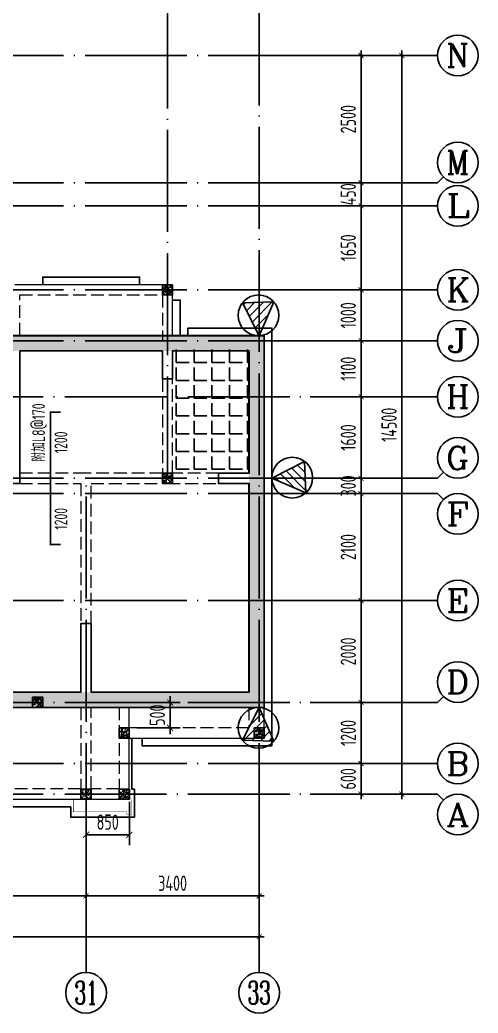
# Model space of a CAD drawing. Extents: x 826826 to 1642106, y -156213 to 399140.
# Drawn here: x 1329861 to 1338861, y 322702 to 342202 of the extents above; entities that cross this region are included whole.
import ezdxf
from ezdxf.enums import TextEntityAlignment as Align

# ---------------------------------------------------------------- set-up
doc = ezdxf.new("R2010")
doc.units = 0
doc.header["$LTSCALE"] = 1000
doc.linetypes.add('DASH', pattern=[0.35, 0.25, -0.1])
doc.linetypes.add('DOTE', pattern=[2.42, 2, -0.2, 0.02, -0.2])
doc.layers.get('0').update_dxf_attribs({"linetype": 'CONTINUOUS'})
doc.layers.get('DEFPOINTS').update_dxf_attribs({"linetype": 'CONTINUOUS'})
for name, color, linetype in [('A-AXIS', 1, 'CONTINUOUS'), ('A-DOTE', 10, 'DOTE'), ('AXIS_TEXT', 4, 'CONTINUOUS'), ('HATCH', 8, 'CONTINUOUS'), ('ROOF', 183, 'CONTINUOUS'), ('S-B板填充', 251, 'CONTINUOUS'), ('S-B板配筋', 6, 'CONTINUOUS'), ('S-B板配筋号', 7, 'CONTINUOUS'), ('S-L主梁线', 4, 'DASH'), ('S-Q墙实线', 6, 'CONTINUOUS'), ('S-Q墙标注', 3, 'CONTINUOUS'), ('S-X详图标注', 3, 'CONTINUOUS'), ('S-Y一般标注', 3, 'CONTINUOUS'), ('S-构造柱', 212, 'CONTINUOUS'), ('看线', 251, 'CONTINUOUS')]:
    doc.layers.add(name, color=color, linetype=linetype)
doc.styles.add('_TCH_AXIS', font='COMPLEX', dxfattribs={"bigfont": 'GBCBIG'})
doc.styles.add('COMPLEX', font='COMPLEX')
doc.styles.add('TSSD_DIMENSION', font='Tssdeng.shx', dxfattribs={"width": 0.7, "bigfont": 'tssdchn.shx'})
doc.styles.add('TSSD_REIN', font='tssdeng.shx', dxfattribs={"width": 0.7, "height": 300, "bigfont": 'tssdchn.shx'})
doc.styles.add('结构文字', font='zstxt.shx', dxfattribs={"width": 0.7, "bigfont": 'zshz.shx'})
doc.dimstyles.new('STRUCK', dxfattribs={"dimtxt": 400, "dimasz": 121, "dimexe": 200, "dimexo": 150, "dimgap": 115, "dimtad": 1, "dimdec": 0, "dimdsep": 46, "dimtxsty": '结构文字', "dimblk": 'ARCHTICK', "dimcen": 400, "dimclrd": 3, "dimclre": 3, "dimclrt": 7, "dimadec": 0, "dimazin": 0, "dimtfac": 1, "dimtdec": 0, "dimtix": 1, "dimtmove": 2, "dimatfit": 3, "dimldrblk": '_DIMX', "dimfxl": 0, "dimtolj": 1, "dimtzin": 0, "dimarcsym": 0})
doc.dimstyles.new('TSSD_100_100$0', dxfattribs={"dimtxt": 300, "dimasz": 80, "dimexe": 100, "dimexo": 250, "dimgap": 100, "dimtad": 1, "dimdec": 0, "dimzin": 0, "dimdsep": 46, "dimtxsty": 'TSSD_DIMENSION', "dimblk": 'ARCHTICK', "dimcen": 0, "dimdle": 100, "dimclrd": 3, "dimclre": 3, "dimclrt": 7, "dimadec": 0, "dimazin": 0, "dimtfac": 1, "dimtdec": 0, "dimtix": 1, "dimtmove": 2, "dimatfit": 3, "dimldrblk": 'ARCHTICK', "dimfxl": 0, "dimtolj": 1, "dimtzin": 0, "dimarcsym": 0})

# ---------------------------------------------------------------- blocks, each defined once
blk = doc.blocks.new('_ArchTick')
at = {"color": 0, "linetype": 'ByBlock', "const_width": 0.15}
blk.add_lwpolyline([(-0.5, -0.5), (0.5, 0.5)], dxfattribs=at)
blk = doc.blocks.new('*D78')
at = {"layer": 'DEFPOINTS', "color": 0}
for p in [(786121, 333282), (789521, 333282), (789521, 332282)]:
    blk.add_point(p, dxfattribs=at)
at = {"layer": 'S-Y一般标注', "color": 0, "lineweight": -2}
for p, q in [((786121, 333032), (786121, 332182)), ((789521, 333032), (789521, 332182)), ((786021, 332282), (789621, 332282))]:
    blk.add_line(p, q, dxfattribs=at)
at = {"layer": 'S-Y一般标注', "color": 0, "lineweight": -2, "xscale": 100, "yscale": 100, "zscale": 100, "rotation": 180}
blk.add_blockref('_ArchTick', (786121, 332282), dxfattribs=at)
at = {"layer": 'S-Y一般标注', "color": 0, "lineweight": -2, "xscale": 100, "yscale": 100, "zscale": 100}
blk.add_blockref('_ArchTick', (789521, 332282), dxfattribs=at)
at = {"layer": 'S-Y一般标注', "color": 7, "insert": (787821, 332532), "char_height": 300, "attachment_point": 5, "style": 'TSSD_DIMENSION'}
blk.add_mtext('\\A1;3400', dxfattribs=at)
blk = doc.blocks.new('*D79')
at = {"layer": 'DEFPOINTS', "color": 0}
for p in [(780421, 333282), (786121, 333282), (786121, 332282)]:
    blk.add_point(p, dxfattribs=at)
at = {"layer": 'S-Y一般标注', "color": 0, "lineweight": -2}
for p, q in [((780421, 333032), (780421, 332182)), ((786121, 333032), (786121, 332182)), ((780321, 332282), (786221, 332282))]:
    blk.add_line(p, q, dxfattribs=at)
at = {"layer": 'S-Y一般标注', "color": 0, "lineweight": -2, "xscale": 100, "yscale": 100, "zscale": 100, "rotation": 180}
blk.add_blockref('_ArchTick', (780421, 332282), dxfattribs=at)
at = {"layer": 'S-Y一般标注', "color": 0, "lineweight": -2, "xscale": 100, "yscale": 100, "zscale": 100}
blk.add_blockref('_ArchTick', (786121, 332282), dxfattribs=at)
at = {"layer": 'S-Y一般标注', "color": 7, "insert": (783271, 332532), "char_height": 300, "attachment_point": 5, "style": 'TSSD_DIMENSION'}
blk.add_mtext('\\A1;5700', dxfattribs=at)
blk = doc.blocks.new('*D84')
at = {"layer": 'DEFPOINTS', "color": 0}
for p in [(790521, 334882), (791521, 334882), (790521, 334282)]:
    blk.add_point(p, dxfattribs=at)
at = {"layer": 'S-Y一般标注', "color": 0, "lineweight": -2}
for p, q in [((790771, 334882), (791621, 334882)), ((791521, 334882), (791521, 334982)), ((791521, 334282), (791521, 334882)), ((790771, 334282), (791621, 334282)), ((791521, 334282), (791521, 334182))]:
    blk.add_line(p, q, dxfattribs=at)
at = {"layer": 'S-Y一般标注', "color": 0, "lineweight": -2, "xscale": 100, "yscale": 100, "zscale": 100}
for p, rotation in [((791521, 334882), 270), ((791521, 334282), 90)]:
    blk.add_blockref('_ArchTick', p, dxfattribs=dict(at, rotation=rotation))
at = {"layer": 'S-Y一般标注', "color": 7, "insert": (791271, 334582), "char_height": 300, "attachment_point": 5, "rotation": 90, "style": 'TSSD_DIMENSION'}
blk.add_mtext('\\A1;600', dxfattribs=at)
blk = doc.blocks.new('*D85')
at = {"layer": 'DEFPOINTS', "color": 0}
for p in [(790521, 336082), (791521, 336082), (790521, 334882)]:
    blk.add_point(p, dxfattribs=at)
at = {"layer": 'S-Y一般标注', "color": 0, "lineweight": -2}
for p, q in [((791521, 334782), (791521, 336182)), ((790771, 336082), (791621, 336082)), ((790771, 334882), (791621, 334882))]:
    blk.add_line(p, q, dxfattribs=at)
at = {"layer": 'S-Y一般标注', "color": 0, "lineweight": -2, "xscale": 100, "yscale": 100, "zscale": 100}
for p, rotation in [((791521, 336082), 90), ((791521, 334882), 270)]:
    blk.add_blockref('_ArchTick', p, dxfattribs=dict(at, rotation=rotation))
at = {"layer": 'S-Y一般标注', "color": 7, "insert": (791271, 335482), "char_height": 300, "attachment_point": 5, "rotation": 90, "style": 'TSSD_DIMENSION'}
blk.add_mtext('\\A1;1200', dxfattribs=at)
blk = doc.blocks.new('*D86')
at = {"layer": 'DEFPOINTS', "color": 0}
for p in [(790521, 338082), (791521, 338082), (790521, 336082)]:
    blk.add_point(p, dxfattribs=at)
at = {"layer": 'S-Y一般标注', "color": 0, "lineweight": -2}
for p, q in [((791521, 335982), (791521, 338182)), ((790771, 338082), (791621, 338082)), ((790771, 336082), (791621, 336082))]:
    blk.add_line(p, q, dxfattribs=at)
at = {"layer": 'S-Y一般标注', "color": 0, "lineweight": -2, "xscale": 100, "yscale": 100, "zscale": 100}
for p, rotation in [((791521, 338082), 90), ((791521, 336082), 270)]:
    blk.add_blockref('_ArchTick', p, dxfattribs=dict(at, rotation=rotation))
at = {"layer": 'S-Y一般标注', "color": 7, "insert": (791271, 337082), "char_height": 300, "attachment_point": 5, "rotation": 90, "style": 'TSSD_DIMENSION'}
blk.add_mtext('\\A1;2000', dxfattribs=at)
blk = doc.blocks.new('*D87')
at = {"layer": 'DEFPOINTS', "color": 0}
for p in [(790521, 340182), (791521, 340182), (790521, 338082)]:
    blk.add_point(p, dxfattribs=at)
at = {"layer": 'S-Y一般标注', "color": 0, "lineweight": -2}
for p, q in [((791521, 337982), (791521, 340282)), ((790771, 340182), (791621, 340182)), ((790771, 338082), (791621, 338082))]:
    blk.add_line(p, q, dxfattribs=at)
at = {"layer": 'S-Y一般标注', "color": 0, "lineweight": -2, "xscale": 100, "yscale": 100, "zscale": 100}
for p, rotation in [((791521, 340182), 90), ((791521, 338082), 270)]:
    blk.add_blockref('_ArchTick', p, dxfattribs=dict(at, rotation=rotation))
at = {"layer": 'S-Y一般标注', "color": 7, "insert": (791271, 339132), "char_height": 300, "attachment_point": 5, "rotation": 90, "style": 'TSSD_DIMENSION'}
blk.add_mtext('\\A1;2100', dxfattribs=at)
blk = doc.blocks.new('*D88')
at = {"layer": 'DEFPOINTS', "color": 0}
for p in [(790521, 340482), (791521, 340482), (790521, 340182)]:
    blk.add_point(p, dxfattribs=at)
at = {"layer": 'S-Y一般标注', "color": 0, "lineweight": -2}
for p, q in [((790771, 340482), (791621, 340482)), ((791521, 340482), (791521, 340582)), ((791521, 340182), (791521, 340482)), ((790771, 340182), (791621, 340182)), ((791521, 340182), (791521, 340082))]:
    blk.add_line(p, q, dxfattribs=at)
at = {"layer": 'S-Y一般标注', "color": 0, "lineweight": -2, "xscale": 100, "yscale": 100, "zscale": 100}
for p, rotation in [((791521, 340482), 270), ((791521, 340182), 90)]:
    blk.add_blockref('_ArchTick', p, dxfattribs=dict(at, rotation=rotation))
at = {"layer": 'S-Y一般标注', "color": 7, "insert": (791271, 340332), "char_height": 300, "attachment_point": 5, "rotation": 90, "style": 'TSSD_DIMENSION'}
blk.add_mtext('\\A1;300', dxfattribs=at)
blk = doc.blocks.new('*D89')
at = {"layer": 'DEFPOINTS', "color": 0}
for p in [(790521, 342082), (791521, 342082), (790521, 340482)]:
    blk.add_point(p, dxfattribs=at)
at = {"layer": 'S-Y一般标注', "color": 0, "lineweight": -2}
for p, q in [((790771, 342082), (791621, 342082)), ((791521, 340382), (791521, 342182)), ((790771, 340482), (791621, 340482))]:
    blk.add_line(p, q, dxfattribs=at)
at = {"layer": 'S-Y一般标注', "color": 0, "lineweight": -2, "xscale": 100, "yscale": 100, "zscale": 100}
for p, rotation in [((791521, 342082), 90), ((791521, 340482), 270)]:
    blk.add_blockref('_ArchTick', p, dxfattribs=dict(at, rotation=rotation))
at = {"layer": 'S-Y一般标注', "color": 7, "insert": (791271, 341282), "char_height": 300, "attachment_point": 5, "rotation": 90, "style": 'TSSD_DIMENSION'}
blk.add_mtext('\\A1;1600', dxfattribs=at)
blk = doc.blocks.new('*D90')
at = {"layer": 'DEFPOINTS', "color": 0}
for p in [(790521, 343182), (791521, 343182), (790521, 342082)]:
    blk.add_point(p, dxfattribs=at)
at = {"layer": 'S-Y一般标注', "color": 0, "lineweight": -2}
for p, q in [((791521, 341982), (791521, 343282)), ((790771, 343182), (791621, 343182)), ((790771, 342082), (791621, 342082))]:
    blk.add_line(p, q, dxfattribs=at)
at = {"layer": 'S-Y一般标注', "color": 0, "lineweight": -2, "xscale": 100, "yscale": 100, "zscale": 100}
for p, rotation in [((791521, 343182), 90), ((791521, 342082), 270)]:
    blk.add_blockref('_ArchTick', p, dxfattribs=dict(at, rotation=rotation))
at = {"layer": 'S-Y一般标注', "color": 7, "insert": (791271, 342632), "char_height": 300, "attachment_point": 5, "rotation": 90, "style": 'TSSD_DIMENSION'}
blk.add_mtext('\\A1;1100', dxfattribs=at)
blk = doc.blocks.new('*D91')
at = {"layer": 'DEFPOINTS', "color": 0}
for p in [(790521, 344182), (791521, 344182), (790521, 343182)]:
    blk.add_point(p, dxfattribs=at)
at = {"layer": 'S-Y一般标注', "color": 0, "lineweight": -2}
for p, q in [((790771, 344182), (791621, 344182)), ((791521, 343082), (791521, 344282)), ((790771, 343182), (791621, 343182))]:
    blk.add_line(p, q, dxfattribs=at)
at = {"layer": 'S-Y一般标注', "color": 0, "lineweight": -2, "xscale": 100, "yscale": 100, "zscale": 100}
for p, rotation in [((791521, 344182), 90), ((791521, 343182), 270)]:
    blk.add_blockref('_ArchTick', p, dxfattribs=dict(at, rotation=rotation))
at = {"layer": 'S-Y一般标注', "color": 7, "insert": (791271, 343682), "char_height": 300, "attachment_point": 5, "rotation": 90, "style": 'TSSD_DIMENSION'}
blk.add_mtext('\\A1;1000', dxfattribs=at)
blk = doc.blocks.new('*D92')
at = {"layer": 'DEFPOINTS', "color": 0}
for p in [(790521, 345832), (791521, 345832), (790521, 344182)]:
    blk.add_point(p, dxfattribs=at)
at = {"layer": 'S-Y一般标注', "color": 0, "lineweight": -2}
for p, q in [((791521, 344082), (791521, 345932)), ((790771, 345832), (791621, 345832)), ((790771, 344182), (791621, 344182))]:
    blk.add_line(p, q, dxfattribs=at)
at = {"layer": 'S-Y一般标注', "color": 0, "lineweight": -2, "xscale": 100, "yscale": 100, "zscale": 100}
for p, rotation in [((791521, 345832), 90), ((791521, 344182), 270)]:
    blk.add_blockref('_ArchTick', p, dxfattribs=dict(at, rotation=rotation))
at = {"layer": 'S-Y一般标注', "color": 7, "insert": (791271, 345007), "char_height": 300, "attachment_point": 5, "rotation": 90, "style": 'TSSD_DIMENSION'}
blk.add_mtext('\\A1;1650', dxfattribs=at)
blk = doc.blocks.new('*D93')
at = {"layer": 'DEFPOINTS', "color": 0}
for p in [(790521, 346282), (791521, 346282), (790521, 345832)]:
    blk.add_point(p, dxfattribs=at)
at = {"layer": 'S-Y一般标注', "color": 0, "lineweight": -2}
for p, q in [((791521, 346282), (791521, 346382)), ((790771, 346282), (791621, 346282)), ((791521, 345832), (791521, 346282)), ((790771, 345832), (791621, 345832)), ((791521, 345832), (791521, 345732))]:
    blk.add_line(p, q, dxfattribs=at)
at = {"layer": 'S-Y一般标注', "color": 0, "lineweight": -2, "xscale": 100, "yscale": 100, "zscale": 100}
for p, rotation in [((791521, 346282), 270), ((791521, 345832), 90)]:
    blk.add_blockref('_ArchTick', p, dxfattribs=dict(at, rotation=rotation))
at = {"layer": 'S-Y一般标注', "color": 7, "insert": (791271, 346057), "char_height": 300, "attachment_point": 5, "rotation": 90, "style": 'TSSD_DIMENSION'}
blk.add_mtext('\\A1;450', dxfattribs=at)
blk = doc.blocks.new('*D94')
at = {"layer": 'DEFPOINTS', "color": 0}
for p in [(790521, 348782), (791521, 348782), (790521, 346282)]:
    blk.add_point(p, dxfattribs=at)
at = {"layer": 'S-Y一般标注', "color": 0, "lineweight": -2}
for p, q in [((791521, 346182), (791521, 348882)), ((790771, 348782), (791621, 348782)), ((790771, 346282), (791621, 346282))]:
    blk.add_line(p, q, dxfattribs=at)
at = {"layer": 'S-Y一般标注', "color": 0, "lineweight": -2, "xscale": 100, "yscale": 100, "zscale": 100}
for p, rotation in [((791521, 348782), 90), ((791521, 346282), 270)]:
    blk.add_blockref('_ArchTick', p, dxfattribs=dict(at, rotation=rotation))
at = {"layer": 'S-Y一般标注', "color": 7, "insert": (791271, 347532), "char_height": 300, "attachment_point": 5, "rotation": 90, "style": 'TSSD_DIMENSION'}
blk.add_mtext('\\A1;2500', dxfattribs=at)
blk = doc.blocks.new('*D95')
at = {"layer": 'DEFPOINTS', "color": 0}
for p in [(790521, 348782), (792321, 348782), (790521, 334282)]:
    blk.add_point(p, dxfattribs=at)
at = {"layer": 'S-Y一般标注', "color": 0, "lineweight": -2}
for p, q in [((792321, 334182), (792321, 348882)), ((790771, 348782), (792421, 348782)), ((790771, 334282), (792421, 334282))]:
    blk.add_line(p, q, dxfattribs=at)
at = {"layer": 'S-Y一般标注', "color": 0, "lineweight": -2, "xscale": 100, "yscale": 100, "zscale": 100}
for p, rotation in [((792321, 348782), 90), ((792321, 334282), 270)]:
    blk.add_blockref('_ArchTick', p, dxfattribs=dict(at, rotation=rotation))
at = {"layer": 'S-Y一般标注', "color": 7, "insert": (792071, 341532), "char_height": 300, "attachment_point": 5, "rotation": 90, "style": 'TSSD_DIMENSION'}
blk.add_mtext('\\A1;14500', dxfattribs=at)
blk = doc.blocks.new('*D66')
at = {"layer": 'DEFPOINTS', "color": 0}
for p in [(740721, 333282), (789521, 333282), (789521, 331482)]:
    blk.add_point(p, dxfattribs=at)
at = {"layer": 'S-Y一般标注', "color": 0, "lineweight": -2}
for p, q in [((740721, 333032), (740721, 331382)), ((789521, 333032), (789521, 331382)), ((740621, 331482), (789621, 331482))]:
    blk.add_line(p, q, dxfattribs=at)
at = {"layer": 'S-Y一般标注', "color": 0, "lineweight": -2, "xscale": 100, "yscale": 100, "zscale": 100, "rotation": 180}
blk.add_blockref('_ArchTick', (740721, 331482), dxfattribs=at)
at = {"layer": 'S-Y一般标注', "color": 0, "lineweight": -2, "xscale": 100, "yscale": 100, "zscale": 100}
blk.add_blockref('_ArchTick', (789521, 331482), dxfattribs=at)
at = {"layer": 'S-Y一般标注', "color": 7, "insert": (765121, 331732), "char_height": 300, "attachment_point": 5, "style": 'TSSD_DIMENSION'}
blk.add_mtext('\\A1;48800', dxfattribs=at)
blk = doc.blocks.new('_AXISO')
blk.add_circle((0, 0), 0.5)
at = {"layer": 'AXIS_TEXT', "style": 'COMPLEX', "width": 1.041667}
blk.add_attdef('A', text='', height=0.56, dxfattribs=at).set_placement((-0.25, -0.28), (0.25, -0.28), align=Align.FIT)
blk = doc.blocks.new('20210801.20074634')
at = {"layer": 'S-B板填充'}
h = blk.add_hatch(dxfattribs=at)
h.set_pattern_fill('ANGLE', color=252, scale=50, style=0)
h.set_pattern_definition([(0, (144433.96, -145443.87), (0, 349.25), [254, -95.25]), (90, (144433.96, -145443.87), (-349.25, 2e-14), [254, -95.25])])
edge = h.paths.add_edge_path()
edge.add_line((46900, 200), (46900, 2800))
edge.add_line((46900, 2800), (48400, 2800))
edge.add_line((48400, 2800), (48400, 300))
edge.add_line((48400, 300), (46899, 300))
blk = doc.blocks.new('20210802.04404787')
at = {"color": 30, "const_width": 8}
blk.add_lwpolyline([(46550, 500), (46550, 200), (46450, 200), (46450, 250), (45400, 250), (45400, 500)], dxfattribs=at)
at = {"layer": '看线', "color": 202, "ltscale": 0.5}
for points in [[(46700, 10600), (46700, 10750), (44800, 10750), (44800, 10600)], [(47500, 9600), (47500, 10300), (47350, 10300)], [(46550, 1700), (46550, 700)], [(45350, 350), (40900, 350)]]:
    blk.add_lwpolyline(points, dxfattribs=at)
at = {"layer": '看线', "color": 201}
for points in [[(46750, 1700), (46750, 1550), (49300, 1550), (49300, 9750), (47650, 9750), (47650, 9600)], [(46550, 700), (46600, 700), (46600, 150), (45350, 150), (45350, 350)]]:
    blk.add_lwpolyline(points, dxfattribs=at)
blk = doc.blocks.new('20210809.11542102')
at = {"layer": 'S-L主梁线', "linetype": 'ByBlock', "lineweight": 18}
for p, q in [((-1410969, -105484), (-1414068, -105484)), ((-1410968, -106484), (-1410969, -105484)), ((-1411818, -115584), (-1411818, -113784)), ((-1409168, -114384), (-1409168, -113784)), ((-1411818, -114384), (-1409168, -114384)), ((-1431118, -115584), (-1411818, -115584))]:
    blk.add_line(p, q, dxfattribs=at)
at = {"layer": 'S-L主梁线', "linetype": 'DASH', "lineweight": 18}
for p, q in [((-1413968, -106484), (-1413968, -105684)), ((-1413968, -105684), (-1411169, -105684)), ((-1411169, -105684), (-1411168, -106584)), ((-1411168, -107334), (-1411169, -109184)), ((-1410969, -109184), (-1410968, -107334)), ((-1412668, -109184), (-1413968, -109184)), ((-1411169, -109184), (-1412668, -109184)), ((-1410068, -109184), (-1410969, -109184)), ((-1413968, -109384), (-1412768, -109384)), ((-1412768, -109384), (-1412768, -112134)), ((-1412568, -112134), (-1412568, -109384)), ((-1412568, -109384), (-1411069, -109384)), ((-1411069, -109384), (-1410068, -109384)), ((-1412768, -113784), (-1412768, -115384)), ((-1412568, -115384), (-1412568, -113784)), ((-1412018, -113784), (-1412018, -115384)), ((-1409468, -113784), (-1409468, -114184)), ((-1409468, -114184), (-1411818, -114184)), ((-1412768, -115384), (-1418268, -115384)), ((-1412018, -115384), (-1412568, -115384))]:
    blk.add_line(p, q, dxfattribs=at)
at = {"layer": 'S-Q墙实线'}
for points in [[(-1442868, -106484), (-1424468, -106484), (-1424468, -107584), (-1422968, -107584), (-1422968, -105534), (-1423768, -105534), (-1423768, -105334), (-1422968, -105334), (-1422968, -105134), (-1419966, -105134), (-1419966, -105334), (-1419168, -105334), (-1419168, -105534), (-1419966, -105534), (-1419966, -107584), (-1418468, -107584), (-1418468, -106484), (-1409168, -106484), (-1409168, -113784), (-1418268, -113784), (-1418268, -114984), (-1424668, -114984), (-1424668, -113784), (-1430168, -113784)], [(-1414168, -109384), (-1413968, -109384), (-1413968, -106784), (-1411168, -106784), (-1411168, -107334), (-1410968, -107334), (-1410968, -106784), (-1409468, -106784), (-1409468, -109184), (-1410068, -109184), (-1410068, -109384), (-1409468, -109384), (-1409468, -113484), (-1412568, -113484), (-1412568, -112134), (-1412768, -112134), (-1412768, -113484), (-1418268, -113484)]]:
    blk.add_lwpolyline(points, dxfattribs=at)
blk = doc.blocks.new('20210730.02141516')
at = {"layer": 'S-构造柱'}
h = blk.add_hatch(dxfattribs=at)
h.set_pattern_fill('ARMORED', color=256, scale=15, angle=-90, style=0)
h.set_pattern_definition([(320, (-154189.41, 3278673.45), (-9.4128202, -107.5890274), [11.25, -123.75]), (265, (-154189.41, 3278673.45), (112.82882, 20.8127), [9, -99]), (10.4514, (-154190.19, 3278664.49), (103.4159313, -86.7764073), [9.5610285, -105.1713168]), (316.1842, (-154159.41, 3278673.45), (-24.827852, -160.0861573), [16.875, -185.625]), (6.6356, (-154161.48, 3278660.11), (146.117681, -140.199406), [14.341543, -157.75695]), (261.1842, (-154159.41, 3278673.45), (146.11779, -140.199292), [13.5, -148.5]), (291, (-154166.91, 3278658.45), (-60.3928336, -89.5360578), [11.25, -123.75]), (236, (-154166.91, 3278658.45), (108.7725068, -36.4972998), [9, -99]), (341.4514, (-154171.94, 3278650.99), (48.3795745, -126.0333943), [9.5610285, -105.1713168]), (307.5, (-154189.41, 3278673.454), (49.93407807, -1.8239783), [0, -97.8, 0, -100.5, 0, -99.375]), (277.5, (-154189.41, 3278673.454), (59.1617568, -39.4604306), [0, -57.3, 0, -95.55, 0, -37.875]), (237.5, (-154189.41, 3278706.904), (-3.38323076, -80.07336543), [0, -37.5, 0, -117, 0, -155.25]), (227.5, (-154189.41, 3278721.904), (15.0157473, -87.4779254), [0, -48.75, 0, -77.7, 0, -110.25]), (315, (-154189.41, 3278673.454), (53.0330086, 53.0330086), [])])
h.paths.add_polyline_path([(200, 200), (200, 0), (0, 0), (0, 200)])
blk.add_lwpolyline([(200, 200), (200, 0), (0, 0), (0, 200)], close=True, dxfattribs=at)
blk = doc.blocks.new('*D2622')
at = {"layer": 'DEFPOINTS', "color": 0}
for p in [(1332011, 328802), (1332811, 328802), (1332011, 328302)]:
    blk.add_point(p, dxfattribs=at)
at = {"layer": 'S-Q墙标注', "color": 3, "lineweight": -2}
for p, q in [((1332161, 328802), (1333011, 328802)), ((1332811, 328802), (1332811, 328923)), ((1332811, 328302), (1332811, 328802)), ((1332161, 328302), (1333011, 328302)), ((1332811, 328302), (1332811, 328181))]:
    blk.add_line(p, q, dxfattribs=at)
at = {"layer": 'S-Q墙标注', "color": 3, "lineweight": -2, "xscale": 121, "yscale": 121, "zscale": 121}
for p, rotation in [((1332811, 328802), 270), ((1332811, 328302), 90)]:
    blk.add_blockref('_ArchTick', p, dxfattribs=dict(at, rotation=rotation))
at = {"layer": 'S-Q墙标注', "color": 7, "insert": (1332561, 328552), "char_height": 300, "attachment_point": 5, "rotation": 90, "style": 'TSSD_REIN'}
blk.add_mtext('\\A1;500', dxfattribs=at)
blk = doc.blocks.new('_DIMX')
blk.add_line((-150, 0), (150, 0))
at = {"const_width": 50}
blk.add_lwpolyline([(-70, -70), (70, 70)], dxfattribs=at)
blk = doc.blocks.new('*D2627')
at = {"layer": 'DEFPOINTS', "color": 0}
for p in [(1331161, 327002), (1332011, 327002), (1332011, 326202)]:
    blk.add_point(p, dxfattribs=at)
at = {"layer": 'S-Q墙标注', "color": 3, "lineweight": -2}
for p, q in [((1331161, 326852), (1331161, 326002)), ((1332011, 326852), (1332011, 326002)), ((1331161, 326202), (1332011, 326202))]:
    blk.add_line(p, q, dxfattribs=at)
at = {"layer": 'S-Q墙标注', "color": 3, "lineweight": -2, "xscale": 121, "yscale": 121, "zscale": 121, "rotation": 180}
blk.add_blockref('_ArchTick', (1331161, 326202), dxfattribs=at)
at = {"layer": 'S-Q墙标注', "color": 3, "lineweight": -2, "xscale": 121, "yscale": 121, "zscale": 121}
blk.add_blockref('_ArchTick', (1332011, 326202), dxfattribs=at)
at = {"layer": 'S-Q墙标注', "color": 7, "insert": (1331586, 326452), "char_height": 300, "attachment_point": 5, "style": 'TSSD_REIN'}
blk.add_mtext('\\A1;850', dxfattribs=at)
blk = doc.blocks.new('20210801.08473688')
at = {"layer": 'A-AXIS'}
for p, q in [((54100, 18800), (56600, 18800)), ((56717.2, 16417.2), (56600, 16300)), ((54100, 16300), (56600, 16300)), ((54100, 15850), (56600, 15850)), ((54100, 14200), (56600, 14200)), ((54100, 13200), (56600, 13200)), ((54100, 12100), (56600, 12100)), ((56717.2, 10617.2), (56600, 10500)), ((54100, 10500), (56600, 10500)), ((54100, 10200), (56600, 10200)), ((56717.2, 10082.8), (56600, 10200)), ((54100, 8100), (56600, 8100)), ((54100, 6100), (56600, 6100)), ((56717.2, 6217.2), (56600, 6100)), ((54100, 4900), (56600, 4900)), ((54100, 4300), (56600, 4300)), ((56717.2, 4182.8), (56600, 4300)), ((49700, 3300), (49700, 800)), ((53100, 3300), (53100, 800))]:
    blk.add_line(p, q, dxfattribs=at)
at = {"layer": 'A-DOTE'}
for p, q in [((51300, 10500), (51300, 19800)), ((53100, 3300), (53100, 19800)), ((54100, 18800), (3300, 18800)), ((54100, 16300), (3300, 16300)), ((54100, 15850), (3300, 15850)), ((54100, 14200), (3300, 14200)), ((54100, 13200), (3300, 13200)), ((3300, 12100), (54100, 12100)), ((54100, 10500), (3300, 10500)), ((49700, 3300), (49700, 10500)), ((54100, 10200), (3300, 10200)), ((54100, 8100), (3300, 8100)), ((3300, 6100), (54100, 6100)), ((54100, 4900), (3300, 4900)), ((3300, 4300), (54100, 4300))]:
    blk.add_line(p, q, dxfattribs=at)
at = {"layer": 'A-AXIS'}
ref = blk.add_blockref('_AXISO', (57000, 18800), dxfattribs=dict(at, xscale=800, yscale=800, zscale=800))
ref.add_attrib('A', 'N', dxfattribs={"layer": 'AXIS_TEXT', "height": 452.5, "style": '_TCH_AXIS', "width": 1.105263}).set_placement((56773.7, 18573.7), (57226.3, 18573.7), align=Align.FIT)
ref = blk.add_blockref('_AXISO', (57000, 16700), dxfattribs=dict(at, xscale=800, yscale=800, zscale=800))
ref.add_attrib('A', 'M', dxfattribs={"layer": 'AXIS_TEXT', "height": 452.5, "style": '_TCH_AXIS'}).set_placement((56773.7, 16473.7), (57226.3, 16473.7), align=Align.FIT)
ref = blk.add_blockref('_AXISO', (57000, 15850), dxfattribs=dict(at, xscale=800, yscale=800, zscale=800))
ref.add_attrib('A', 'L', dxfattribs={"layer": 'AXIS_TEXT', "height": 452.5, "style": '_TCH_AXIS', "width": 1.4}).set_placement((56773.7, 15623.7), (57226.3, 15623.7), align=Align.FIT)
ref = blk.add_blockref('_AXISO', (57000, 14200), dxfattribs=dict(at, xscale=800, yscale=800, zscale=800))
ref.add_attrib('A', 'K', dxfattribs={"layer": 'AXIS_TEXT', "height": 452.5, "style": '_TCH_AXIS', "width": 1.105263}).set_placement((56773.7, 13973.7), (57226.3, 13973.7), align=Align.FIT)
ref = blk.add_blockref('_AXISO', (57000, 13200), dxfattribs=dict(at, xscale=800, yscale=800, zscale=800))
ref.add_attrib('A', 'J', dxfattribs={"layer": 'AXIS_TEXT', "height": 452.5, "style": '_TCH_AXIS', "width": 1.909091}).set_placement((56773.7, 12973.7), (57226.3, 12973.7), align=Align.FIT)
ref = blk.add_blockref('_AXISO', (57000, 12100), dxfattribs=dict(at, xscale=800, yscale=800, zscale=800))
ref.add_attrib('A', 'H', dxfattribs={"layer": 'AXIS_TEXT', "height": 452.5, "style": '_TCH_AXIS', "width": 1.05}).set_placement((56773.7, 11873.7), (57226.3, 11873.7), align=Align.FIT)
ref = blk.add_blockref('_AXISO', (57000, 10900), dxfattribs=dict(at, xscale=800, yscale=800, zscale=800))
ref.add_attrib('A', 'G', dxfattribs={"layer": 'AXIS_TEXT', "height": 452.5, "style": '_TCH_AXIS', "width": 1.166667}).set_placement((56773.7, 10673.7), (57226.3, 10673.7), align=Align.FIT)
ref = blk.add_blockref('_AXISO', (57000, 9800), dxfattribs=dict(at, xscale=800, yscale=800, zscale=800))
ref.add_attrib('A', 'F', dxfattribs={"layer": 'AXIS_TEXT', "height": 452.5, "style": '_TCH_AXIS', "width": 1.3125}).set_placement((56773.7, 9573.7), (57226.3, 9573.7), align=Align.FIT)
ref = blk.add_blockref('_AXISO', (57000, 8100), dxfattribs=dict(at, xscale=800, yscale=800, zscale=800))
ref.add_attrib('A', 'E', dxfattribs={"layer": 'AXIS_TEXT', "height": 452.5, "style": '_TCH_AXIS', "width": 1.3125}).set_placement((56773.7, 7873.7), (57226.3, 7873.7), align=Align.FIT)
ref = blk.add_blockref('_AXISO', (57000, 6500), dxfattribs=dict(at, xscale=800, yscale=800, zscale=800))
ref.add_attrib('A', 'D', dxfattribs={"layer": 'AXIS_TEXT', "height": 452.5, "style": '_TCH_AXIS', "width": 1.235294}).set_placement((56773.7, 6273.7), (57226.3, 6273.7), align=Align.FIT)
ref = blk.add_blockref('_AXISO', (57000, 4900), dxfattribs=dict(at, xscale=800, yscale=800, zscale=800))
ref.add_attrib('A', 'B', dxfattribs={"layer": 'AXIS_TEXT', "height": 452.5, "style": '_TCH_AXIS', "width": 1.235294}).set_placement((56773.7, 4673.7), (57226.3, 4673.7), align=Align.FIT)
ref = blk.add_blockref('_AXISO', (57000, 3900), dxfattribs=dict(at, xscale=800, yscale=800, zscale=800))
ref.add_attrib('A', 'A', dxfattribs={"layer": 'AXIS_TEXT', "height": 452.5, "style": '_TCH_AXIS', "width": 1.166667}).set_placement((56773.7, 3673.7), (57226.3, 3673.7), align=Align.FIT)
ref = blk.add_blockref('_AXISO', (49700, 400), dxfattribs=dict(at, xscale=800, yscale=800, zscale=800))
ref.add_attrib('A', '31', dxfattribs={"layer": 'AXIS_TEXT', "height": 452.55, "style": '_TCH_AXIS', "width": 0.75}).set_placement((49473.7, 173.7), (49926.3, 173.7), align=Align.FIT)
ref = blk.add_blockref('_AXISO', (53100, 400), dxfattribs=dict(at, xscale=800, yscale=800, zscale=800))
ref.add_attrib('A', '33', dxfattribs={"layer": 'AXIS_TEXT', "height": 452.55, "style": '_TCH_AXIS', "width": 0.636364}).set_placement((52873.7, 173.7), (53326.3, 173.7), align=Align.FIT)
at = {"layer": 'S-Y一般标注'}
for p1, p2, distance, picture, middle in [((54100, 16300), (54100, 18800), -1000, '*D94', (54850, 17550)), ((54100, 4300), (54100, 18800), -1800, '*D95', (55650, 11550)), ((54100, 15850), (54100, 16300), -1000, '*D93', (54850, 16075)), ((54100, 14200), (54100, 15850), -1000, '*D92', (54850, 15025)), ((54100, 13200), (54100, 14200), -1000, '*D91', (54850, 13700)), ((54100, 12100), (54100, 13200), -1000, '*D90', (54850, 12650)), ((54100, 10500), (54100, 12100), -1000, '*D89', (54850, 11300)), ((54100, 10200), (54100, 10500), -1000, '*D88', (54850, 10350)), ((54100, 8100), (54100, 10200), -1000, '*D87', (54850, 9150)), ((54100, 6100), (54100, 8100), -1000, '*D86', (54850, 7100)), ((54100, 4900), (54100, 6100), -1000, '*D85', (54850, 5500)), ((54100, 4300), (54100, 4900), -1000, '*D84', (54850, 4600)), ((4300, 3300), (53100, 3300), -1800, '*D66', (28700, 1750)), ((44000, 3300), (49700, 3300), -1000, '*D79', (46850, 2550)), ((49700, 3300), (53100, 3300), -1000, '*D78', (51400, 2550))]:
    dim = blk.add_aligned_dim(p1=p1, p2=p2, distance=distance, dimstyle='TSSD_100_100$0', override={"dimasz": 100, "dimclrd": 0, "dimclre": 0}, dxfattribs=at)
    dim.commit()
    dim.dimension.update_dxf_attribs({"geometry": picture, "text_midpoint": middle, "insert": (-736421.3, -329982)})

msp = doc.modelspace()

# ---------------------------------------------------------------- hatches: boundary and pattern name
at = {"layer": 'HATCH'}
h = msp.add_hatch(dxfattribs=at)
h.set_pattern_fill('ARMORED', color=256, scale=50, style=0)
h.set_pattern_definition([(50, (545039.7, -7279.95), (358.63009, -31.37607), [37.5, -412.5]), (355, (545039.7, -7279.95), (-69.37567, 376.09607), [30, -330]), (100.4514, (545069.58, -7282.57), (289.25469, 344.71977), [31.8701, -350.57106]), (46.1842, (545039.7, -7179.95), (533.62052, -82.7595), [56.25, -618.75]), (96.6356, (545084.16, -7186.85), (467.33135, 487.05894), [47.80514, -525.8565]), (351.1842, (545039.7, -7179.95), (467.33097, 487.0593), [45, -495]), (21, (545089.7, -7204.95), (298.45353, -201.30945), [37.5, -412.5]), (326, (545089.7, -7204.95), (121.65767, 362.57502), [30, -330]), (71.4514, (545114.56, -7221.73), (420.11131, 161.26525), [31.8701, -350.57106]), (37.5, (545039.69, -7279.95), (6.079928, 166.446927), [0, -326, 0, -335, 0, -331.25]), (7.5, (545039.7, -7279.95), (131.53477, 197.205856), [0, -191, 0, -318.5, 0, -126.25]), (327.5, (544928.19, -7279.95), (266.911218, -11.277436), [0, -125, 0, -390, 0, -517.5]), (317.5, (544878.2, -7279.95), (291.593085, 50.05249), [0, -162.5, 0, -259, 0, -367.5]), (45, (545039.7, -7279.95), (-176.776695, 176.776695), [])])
h.paths.add_polyline_path([(1301161.01, 328702.07), (1313661, 328702.07), (1319161.01, 328702.07), (1319161.01, 327502.07), (1325561.01, 327502.07), (1325561.01, 328702.07), (1334661.01, 328702.07), (1334661.01, 336002.07), (1325361.01, 336002.07), (1325361.01, 334902.06), (1323862.47, 334902.06), (1323862.47, 336952.07), (1324661, 336952.07), (1324661, 337152.07), (1323862.47, 337152.07), (1323862.47, 337352.07), (1320861, 337352.07), (1320861, 337152.07), (1320061, 337152.07), (1320061, 336952.07), (1320861, 336952.07), (1320861, 334902.06), (1319361, 334902.06), (1319361, 336002.07), (1300961.01, 336002.07), (1300961.01, 334902.06), (1299461.01, 334902.06), (1299461.01, 336952.07), (1300261.01, 336952.07), (1300261.01, 337152.07), (1299461.01, 337152.07), (1299461.01, 337352.07), (1296459.54, 337352.07), (1296459.54, 337152.07), (1295661.01, 337152.07), (1295661.01, 336952.07), (1296459.54, 336952.07), (1296459.54, 334902.06), (1294961, 334902.06), (1294961, 336002.07), (1285661.01, 336002.07), (1285661.01, 328702.07), (1289261.01, 328702.07), (1294761.01, 328702.07), (1294761.01, 327502.07), (1301161.01, 327502.07)])
h.paths.add_polyline_path([(1295061.01, 329152.07), (1294761.01, 329152.07), (1294761.01, 329002.07), (1289261.01, 329002.07), (1289261, 329002.07), (1289061, 329002.07), (1289061.01, 329002.07), (1285961.01, 329002.07), (1285961, 333102.07), (1285961.01, 333102.07), (1285961.01, 333302.07), (1285961, 333302.07), (1285961, 335702.07), (1287461, 335702.07), (1287461, 335702.07), (1287661, 335702.07), (1287661, 335702.07), (1290461, 335702.07), (1290461, 335702.07), (1290661, 335702.07), (1290661, 335702.07), (1294661, 335702.07), (1294661, 334352.07), (1294961, 334352.07), (1294961, 334602.06), (1296759.54, 334602.06), (1296759.54, 337052.07), (1299161.01, 337052.07), (1299161.01, 334602.06), (1300861.01, 334602.06), (1300861.01, 334352.07), (1301161.01, 334352.07), (1301161.01, 335802.07), (1305261.01, 335802.07), (1305261.01, 335802.07), (1305461.01, 335802.07), (1305461.01, 335802.07), (1308260.96, 335802.07), (1308259.6, 335802.07), (1308459.6, 335802.07), (1308460.96, 335802.07), (1311861.01, 335802.07), (1311861.01, 335802.07), (1312061.01, 335802.07), (1312061.01, 335802.07), (1314861, 335802.07), (1314861, 335802.07), (1315061, 335802.07), (1315061, 335802.07), (1319161, 335802.07), (1319161, 334352.07), (1319461, 334352.07), (1319461, 334602.07), (1321161, 334602.07), (1321161, 337052.07), (1323562.47, 337052.07), (1323562.47, 334602.06), (1325361.01, 334602.06), (1325361.01, 334352.07), (1325661.01, 334352.07), (1325661.01, 335702.07), (1329661, 335702.06), (1329661, 335702.07), (1329861, 335702.07), (1329861.01, 335702.06), (1332661, 335702.06), (1332661, 335702.07), (1332861, 335702.07), (1332861, 335702.06), (1334361.01, 335702.06), (1334361.01, 333302.07), (1334361.01, 333302.07), (1334361.01, 333102.07), (1334361.01, 333102.07), (1334361, 329002.07), (1331261, 329002.07), (1331261, 329002.07), (1331061, 329002.07), (1331061, 329002.07), (1325561.01, 329002.07), (1325561.01, 329152.07), (1325261.01, 329152.07), (1325261.01, 327802.07), (1319461.01, 327802.07), (1319461.01, 329152.07), (1319161.01, 329152.07), (1319161.01, 329002.07), (1313661, 329002.07), (1313661, 329002.07), (1313461, 329002.07), (1313461, 329002.07), (1306861.01, 329002.07), (1306861.01, 329002.07), (1306661.01, 329002.07), (1306661.01, 329002.07), (1301161.01, 329002.07), (1301161.01, 329152.07), (1300861.01, 329152.07), (1300861.01, 327802.07), (1295061.01, 327802.07)], flags=16)
h.paths.add_polyline_path([(1296611, 330702.07), (1296611, 332802.06), (1296161.01, 332802.06), (1296161.01, 333002.06), (1296811, 333002.06), (1296811, 330902.07), (1297011, 330902.07), (1297011, 330702.07)], flags=0)
h.paths.add_polyline_path([(1298910.99, 330702.07), (1298910.99, 330902.07), (1299110.99, 330902.07), (1299110.99, 333002.06), (1299761.01, 333002.06), (1299761.01, 332802.06), (1299310.99, 332802.06), (1299310.99, 330702.07)], flags=0)
h.paths.add_polyline_path([(1320561, 332802.06), (1320561, 333002.06), (1321211.02, 333002.06), (1321211.02, 330902.07), (1321411.02, 330902.07), (1321411.02, 330702.07), (1321011.02, 330702.07), (1321011.02, 332802.06)], flags=0)
h.paths.add_polyline_path([(1323311.01, 330702.07), (1323311.01, 330902.07), (1323511.01, 330902.07), (1323511.01, 333002.06), (1324161, 333002.06), (1324161, 332802.06), (1323711.01, 332802.06), (1323711.01, 330702.07)], flags=0)
at = {"layer": 'S-X详图标注'}
h = msp.add_hatch(dxfattribs=at)
h.set_pattern_fill('METAL', color=256, scale=30, style=0)
h.set_pattern_definition([(45, (1512588.04, -88191.67), (-84.852814, 84.852814), [])])
h.paths.add_polyline_path([(1334561, 336002.07), (1334230.42, 336645.01), (1334849.2, 336665.09)])
h = msp.add_hatch(dxfattribs=at)
h.set_pattern_fill('METAL', color=256, scale=30, angle=-90, style=0)
h.set_pattern_definition([(315, (1073757.51, 221666.63), (84.852814, 84.852814), [])])
h.paths.add_polyline_path([(1334811, 333202.07), (1335453.95, 333532.65), (1335474.03, 332913.87)])
h = msp.add_hatch(dxfattribs=at)
h.set_pattern_fill('METAL', color=256, scale=30, style=0)
h.set_pattern_definition([(45, (1446096.44, 116948.58), (-84.852814, 84.852814), [])])
h.paths.add_polyline_path([(1334561, 328702.07), (1334230.42, 328059.12), (1334849.2, 328039.04)])

# ---------------------------------------------------------------- linework, layer by layer
at = {"layer": 'S-B板配筋', "lineweight": 35, "const_width": 35}
msp.add_lwpolyline([(1330663.15, 331902.07), (1330463.15, 331902.07), (1330463.15, 334502.07), (1330663.15, 334502.07)], dxfattribs=at)
at = {"layer": 'S-Q墙实线'}
for points in [[(1300961.01, 336002.07), (1319361, 336002.07), (1319361, 334902.06), (1320861, 334902.06), (1320861, 336952.07), (1320061, 336952.07), (1320061, 337152.07), (1320861, 337152.07), (1320861, 337352.07), (1323862.47, 337352.07), (1323862.47, 337152.07), (1324661, 337152.07), (1324661, 336952.07), (1323862.47, 336952.07), (1323862.47, 334902.06), (1325361.01, 334902.06), (1325361.01, 336002.07), (1334661.01, 336002.07), (1334661.01, 328702.07), (1325561.01, 328702.07), (1325561.01, 327502.07), (1319161.01, 327502.07), (1319161.01, 328702.07), (1313661, 328702.07)], [(1329661, 333102.07), (1329861, 333102.07), (1329861.01, 335702.06), (1332661, 335702.06), (1332661, 335152.13), (1332861, 335152.13), (1332861, 335702.06), (1334361.01, 335702.06), (1334361.01, 333302.07), (1333761.01, 333302.07), (1333761.01, 333102.07), (1334361.01, 333102.07), (1334361, 329002.07), (1331261, 329002.07), (1331261, 330352.07), (1331061, 330352.07), (1331061, 329002.07), (1325561.01, 329002.07)]]:
    msp.add_lwpolyline(points, dxfattribs=at)
at = {"layer": 'S-X详图标注'}
for points in [[(1334561, 336002.07), (1334230.42, 336645.01), (1334849.2, 336665.09), (1334561, 336002.07)], [(1334811, 333202.07), (1335453.95, 333532.65), (1335474.03, 332913.87), (1334811, 333202.07)], [(1334561, 328702.07), (1334230.42, 328059.12), (1334849.2, 328039.04), (1334561, 328702.07)]]:
    msp.add_lwpolyline(points, dxfattribs=at)
for centre in [(1334548.03, 336401.85), (1335210.79, 333215.04), (1334548.03, 328302.28)]:
    msp.add_circle(centre, 400, dxfattribs=at)

# ---------------------------------------------------------------- block references
at = {"layer": 'ROOF'}
msp.add_blockref('20210730.02141516', (1332660.79, 336802.07), dxfattribs=at)
at = {"layer": 'ROOF', "xscale": -1}
msp.add_blockref('20210730.02141516', (1332860.68, 333102.07), dxfattribs=at)
at = {"layer": 'ROOF', "xscale": -1, "rotation": 4.61764226855621e-08}
for p in [(1330310.77, 328702.07), (1332010.78, 328102.07), (1334660.79, 328102.07)]:
    msp.add_blockref('20210730.02141516', p, dxfattribs=at)
at = {"layer": 'ROOF', "rotation": 359.9999999538236}
for p in [(1331060.78, 326902.07), (1331810.85, 326902.07)]:
    msp.add_blockref('20210730.02141516', p, dxfattribs=at)
at = {"layer": 'S-B板填充'}
msp.add_blockref('20210801.20074634', (1285961, 333002.06), dxfattribs=at)
at = {"layer": 'S-Q墙实线'}
msp.add_blockref('20210809.11542102', (2743828.66, 442486.37), dxfattribs=at)
at = {"layer": 'S-Y一般标注'}
msp.add_blockref('20210801.08473688', (1281461, 322702.07), dxfattribs=at)
at = {"layer": '看线'}
msp.add_blockref('20210802.04404787', (1285511, 326402.05), dxfattribs=at)

# ---------------------------------------------------------------- texts
at = {"layer": 'S-B板配筋号', "style": 'TSSD_REIN', "width": 0.7}
for s, p in [('附加L8@170', (1330103.3, 334100.51)), ('1200', (1330543.15, 333908.16)), ('1200', (1330543.15, 332406.67))]:
    msp.add_text(s, height=250, rotation=449.999992, dxfattribs=at).set_placement(p, align=Align.TOP_CENTER)

# ---------------------------------------------------------------- dimensions: what is measured, and where the dimension line sits
at = {"layer": 'S-Q墙标注'}
dim = msp.add_linear_dim(base=(1332811.08, 328802.06), p1=(1332011.08, 328302.06), p2=(1332011.09, 328802.06), angle=90, dimstyle='STRUCK', override={"dimtxt": 300, "dimgap": 100, "dimtxsty": 'TSSD_REIN'}, dxfattribs=at)
dim.commit()
dim.dimension.update_dxf_attribs({"geometry": '*D2622', "text_midpoint": (1332561.08, 328552.06)})
dim = msp.add_linear_dim(base=(1332011.08, 326202.07), p1=(1331161, 327002.07), p2=(1332011.08, 327002.07), dimstyle='STRUCK', override={"dimtxt": 300, "dimgap": 100, "dimtxsty": 'TSSD_REIN'}, dxfattribs=at)
dim.commit()
dim.dimension.update_dxf_attribs({"geometry": '*D2627', "text_midpoint": (1331586.04, 326452.07)})

doc.saveas('drawing.dxf')
